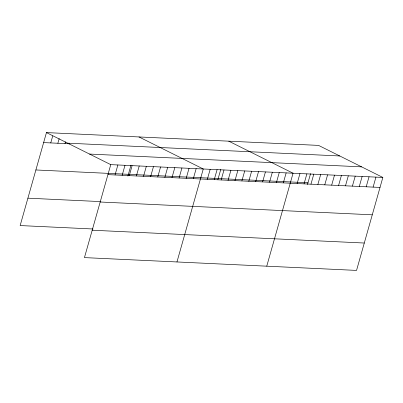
<?xml version="1.0" encoding="UTF-8"?>
<svg xmlns="http://www.w3.org/2000/svg" width="403" height="403" viewBox="0 0 403 403"><rect width="100%" height="100%" fill="white"/><g stroke="black" fill="none" stroke-linecap="round" stroke-linejoin="round"><path stroke-width="0.6" d="M382.85 177.441L110.76 164.636L84.449 257.603L356.544 270.408L382.85 177.441L318.551 145.397L46.456 132.592L20.15 225.559L93.093 228.995M50.748 142.919L52.743 135.866M57.861 143.256L59.191 138.551M64.979 143.589L65.477 141.826M115.046 174.962L117.872 164.968M122.164 175.295L124.99 165.306M127.892 176.086L130.975 165.195M129.277 175.632L132.108 165.638M136.395 175.965L139.221 165.976M143.513 176.302L146.339 166.308M150.626 176.635L153.457 166.646M157.744 176.972L160.57 166.978M164.862 177.305L167.688 167.316M171.975 177.642L174.806 167.648M179.093 177.975L181.919 167.986M186.211 178.312L189.037 168.318M193.324 178.645L196.155 168.656M176.962 261.955L203.268 168.988L138.97 136.944M207.349 179.305L210.175 169.315M214.255 179.632L217.086 169.638M217.852 179.723L220.763 169.421M221.161 179.955L223.992 169.965M228.068 180.282L230.899 170.288M234.974 180.604L237.805 170.615M241.886 180.932L244.712 170.937M248.792 181.259L251.618 171.265M255.698 181.582L258.525 171.587M262.605 181.909L265.431 171.915M269.511 182.232L272.337 172.237M276.418 182.559L279.244 172.565M283.324 182.881L286.155 172.887M266.751 266.182L293.062 173.214L228.758 141.171M297.137 183.531L299.968 173.542M304.048 183.859L306.874 173.864M307.474 184.534L310.557 173.643M310.955 184.181L313.781 174.192M317.861 184.509L320.687 174.514M324.768 184.831L327.594 174.842M331.674 185.158L334.5 175.164M338.58 185.481L341.406 175.491M345.487 185.808L348.313 175.814M352.393 186.136L355.224 176.141M359.3 186.458L362.131 176.464M366.206 186.785L369.037 176.791M373.118 187.108L375.944 177.113M67.679 143.166L339.769 155.971M43.63 142.586L69.724 143.811M89.542 154.062L361.632 166.867M35.882 169.965L307.973 182.771M107.928 174.625L380.024 187.435M27.898 198.175L100.841 201.611M100.181 202.009L372.276 214.814M92.201 230.219L364.292 243.029M46.456 132.592L110.76 164.636"/></g></svg>
